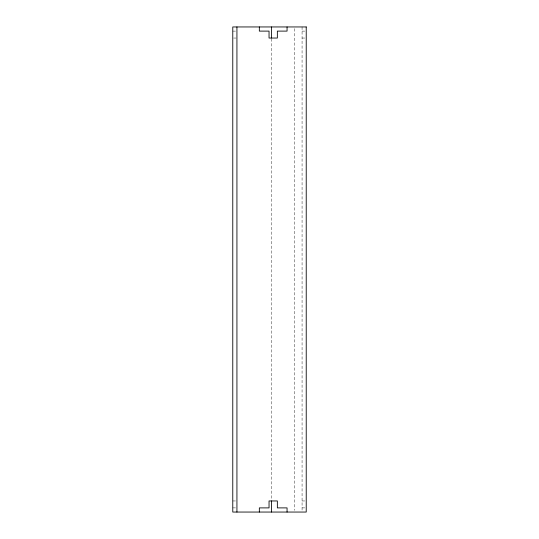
<?xml version="1.0" encoding="UTF-8"?>
<svg xmlns="http://www.w3.org/2000/svg" width="539" height="539" viewBox="0 0 539 539"><rect width="100%" height="100%" fill="white"/><g stroke="black" fill="none" stroke-linecap="round" stroke-linejoin="round"><path stroke-width="0.4" stroke-dasharray="2.69 2.02" d="M232.774 31.107L236.095 31.107M302.069 31.107L306.226 31.107M233.603 38.04L236.095 38.04M302.069 38.04L306.226 38.04M232.774 500.96L236.095 500.96M302.069 500.96L306.226 500.96M232.774 507.893L236.095 507.893M302.069 507.893L305.397 507.893M302.069 26.95L302.069 512.05M294.678 28.634L294.678 510.366M271.582 38.741L271.582 500.34"/><path stroke-width="0.81" d="M287.058 26.95L287.058 31.107L277.356 31.107L277.356 38.04L269.042 38.04L269.042 31.107L259.34 31.107L259.34 26.95M287.058 512.05L287.058 507.893L277.356 507.893L277.356 500.96L269.042 500.96L269.042 507.893L259.34 507.893L259.34 512.05M271.582 26.95L271.582 38.04M271.582 500.96L271.582 512.05M236.931 26.95L236.931 512.05M306.226 26.95L232.774 26.95L232.774 512.05L306.226 512.05L306.226 26.95"/></g></svg>
